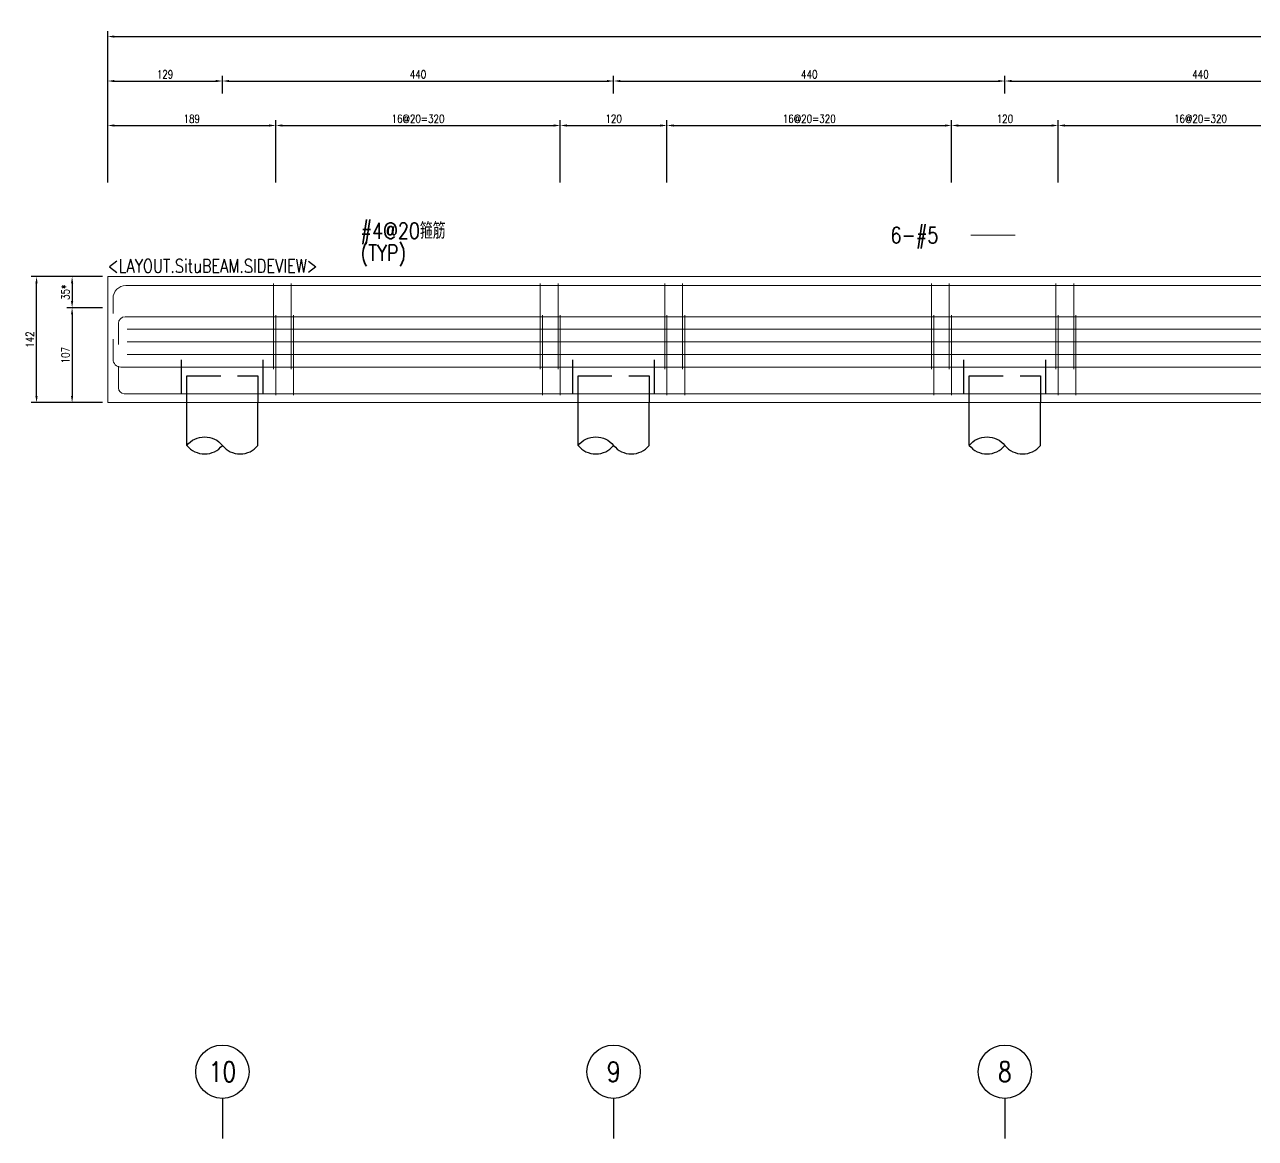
# Model space of a CAD drawing. Extents: x -4754 to 4976, y -19960 to 3841.
# Drawn here: x -359 to 1025, y -814 to 439 of the extents above; entities that cross this region are included whole.
import ezdxf
from ezdxf.enums import TextEntityAlignment as Align

# ---------------------------------------------------------------- set-up
doc = ezdxf.new("R2010")
doc.units = 0
doc.header["$LTSCALE"] = 3
doc.linetypes.add('DASHED', pattern=[19.05, 12.7, -6.35])
doc.layers.get('0').update_dxf_attribs({"linetype": 'CONTINUOUS'})
doc.layers.add('HB_0', color=7, linetype='CONTINUOUS', transparency=0.5)
for name, color, linetype in [('HB_DIM', 1, 'CONTINUOUS'), ('HB_TXT_CTEXT', 2, 'CONTINUOUS'), ('RCAD.PARM.Treatle', 2, 'CONTINUOUS'), ('鋼筋', 3, 'CONTINUOUS')]:
    doc.layers.add(name, color=color, linetype=linetype)
doc.styles.get("Standard").update_dxf_attribs({"font": 'ROMANS.shx', "width": 0.8, "bigfont": 'chineset.shx'})
doc.dimstyles.new('30', dxfattribs={"dimscale": 3, "dimtxt": 3, "dimasz": 2.5, "dimexe": 2, "dimexo": 2, "dimgap": 1, "dimtad": 1, "dimdsep": 46, "dimtxsty": 'Standard', "dimcen": 0, "dimclrd": 256, "dimclre": 256, "dimclrt": 2, "dimadec": 0, "dimazin": 0, "dimtfac": 1, "dimtix": 1, "dimtmove": 2, "dimatfit": 3, "dimfxl": 1, "dimtolj": 1, "dimtzin": 0, "dimarcsym": 0})

# ---------------------------------------------------------------- blocks, each defined once
blk = doc.blocks.new('pile_vertical')
at = {"color": 252, "linetype": 'DASHED'}
for p, q in [((-46, 10), (-46, 50)), ((46, 10), (46, 50))]:
    blk.add_line(p, q, dxfattribs=at)
at = {"linetype": 'Continuous'}
for p, q in [((-40, -48.1), (-40, 0)), ((40, -48.1), (40, 0))]:
    blk.add_line(p, q, dxfattribs=at)
at = {"color": 252, "linetype": 'DASHED'}
blk.add_lwpolyline([(-40, 0), (-40, 30), (40, 30), (40, 0)], dxfattribs=at)
at = {"linetype": 'Continuous'}
for points in [[(-40, -48.1, -0.48), (0, -48.1, 0.48), (40, -48.1, 0.48)], [(-40, -48.1, 0.48), (0, -48.1, 0.48)]]:
    blk.add_lwpolyline(points, format="xyb", dxfattribs=at)
blk = doc.blocks.new('*D63')
at = {"layer": 'HB_DIM', "linetype": 'Continuous', "lineweight": -2}
for p, q in [((-271.4, 155.2), (-311.4, 155.2)), ((-305.4, 147.7), (-305.4, 127.7)), ((-271.4, 120.2), (-311.4, 120.2))]:
    blk.add_line(p, q, dxfattribs=at)
at = {"layer": 'HB_DIM'}
for points in [[(-304.2, 147.7), (-306.7, 147.7), (-305.4, 155.2)], [(-306.7, 127.7), (-304.2, 127.7), (-305.4, 120.2)]]:
    blk.add_solid(points, dxfattribs=at)
at = {"layer": 'HB_DIM', "color": 2, "linetype": 'Continuous', "insert": (-312.9, 137.7), "char_height": 9, "attachment_point": 5, "rotation": 90}
blk.add_mtext('\\A1;35*', dxfattribs=at)
blk = doc.blocks.new('*D64')
at = {"layer": 'HB_DIM', "linetype": 'Continuous', "lineweight": -2}
for p, q in [((-271.4, 120.2), (-311.4, 120.2)), ((-305.4, 112.7), (-305.4, 21)), ((-271.4, 13.5), (-311.4, 13.5))]:
    blk.add_line(p, q, dxfattribs=at)
at = {"layer": 'HB_DIM'}
for points in [[(-304.2, 112.7), (-306.7, 112.7), (-305.4, 120.2)], [(-306.7, 21), (-304.2, 21), (-305.4, 13.5)]]:
    blk.add_solid(points, dxfattribs=at)
at = {"layer": 'HB_DIM', "color": 2, "linetype": 'Continuous', "insert": (-312.9, 66.9), "char_height": 9, "attachment_point": 5, "rotation": 90}
blk.add_mtext('\\A1;107', dxfattribs=at)
blk = doc.blocks.new('*D65')
at = {"layer": 'HB_DIM', "linetype": 'Continuous', "lineweight": -2}
for p, q in [((-265.4, 261.2), (-265.4, 331.2)), ((-257.9, 325.2), (-83.9, 325.2)), ((-76.4, 261.2), (-76.4, 331.2))]:
    blk.add_line(p, q, dxfattribs=at)
at = {"layer": 'HB_DIM'}
for points in [[(-257.9, 326.4), (-257.9, 323.9), (-265.4, 325.2)], [(-83.9, 323.9), (-83.9, 326.4), (-76.4, 325.2)]]:
    blk.add_solid(points, dxfattribs=at)
at = {"layer": 'HB_DIM', "color": 2, "linetype": 'Continuous', "insert": (-170.9, 332.7), "char_height": 9, "attachment_point": 5, "rotation": 0}
blk.add_mtext('\\A1;189', dxfattribs=at)
blk = doc.blocks.new('*D66')
at = {"layer": 'HB_DIM', "linetype": 'Continuous', "lineweight": -2}
for p, q in [((-76.4, 261.2), (-76.4, 331.2)), ((-68.9, 325.2), (236.1, 325.2)), ((243.6, 261.2), (243.6, 331.2))]:
    blk.add_line(p, q, dxfattribs=at)
at = {"layer": 'HB_DIM'}
for points in [[(-68.9, 326.4), (-68.9, 323.9), (-76.4, 325.2)], [(236.1, 323.9), (236.1, 326.4), (243.6, 325.2)]]:
    blk.add_solid(points, dxfattribs=at)
at = {"layer": 'HB_DIM', "color": 2, "linetype": 'Continuous', "insert": (83.6, 332.7), "char_height": 9, "attachment_point": 5, "rotation": 0}
blk.add_mtext('\\A1;16@20=320', dxfattribs=at)
blk = doc.blocks.new('*D67')
at = {"layer": 'HB_DIM', "linetype": 'Continuous', "lineweight": -2}
for p, q in [((243.6, 261.2), (243.6, 331.2)), ((251.1, 325.2), (356.1, 325.2)), ((363.6, 261.2), (363.6, 331.2))]:
    blk.add_line(p, q, dxfattribs=at)
at = {"layer": 'HB_DIM'}
for points in [[(251.1, 326.4), (251.1, 323.9), (243.6, 325.2)], [(356.1, 323.9), (356.1, 326.4), (363.6, 325.2)]]:
    blk.add_solid(points, dxfattribs=at)
at = {"layer": 'HB_DIM', "color": 2, "linetype": 'Continuous', "insert": (303.6, 332.7), "char_height": 9, "attachment_point": 5, "rotation": 0}
blk.add_mtext('\\A1;120', dxfattribs=at)
blk = doc.blocks.new('*D68')
at = {"layer": 'HB_DIM', "linetype": 'Continuous', "lineweight": -2}
for p, q in [((363.6, 261.2), (363.6, 331.2)), ((371.1, 325.2), (676.1, 325.2)), ((683.6, 261.2), (683.6, 331.2))]:
    blk.add_line(p, q, dxfattribs=at)
at = {"layer": 'HB_DIM'}
for points in [[(371.1, 326.4), (371.1, 323.9), (363.6, 325.2)], [(676.1, 323.9), (676.1, 326.4), (683.6, 325.2)]]:
    blk.add_solid(points, dxfattribs=at)
at = {"layer": 'HB_DIM', "color": 2, "linetype": 'Continuous', "insert": (523.6, 332.7), "char_height": 9, "attachment_point": 5, "rotation": 0}
blk.add_mtext('\\A1;16@20=320', dxfattribs=at)
blk = doc.blocks.new('*D69')
at = {"layer": 'HB_DIM', "linetype": 'Continuous', "lineweight": -2}
for p, q in [((683.6, 261.2), (683.6, 331.2)), ((691.1, 325.2), (796.1, 325.2)), ((803.6, 261.2), (803.6, 331.2))]:
    blk.add_line(p, q, dxfattribs=at)
at = {"layer": 'HB_DIM'}
for points in [[(691.1, 326.4), (691.1, 323.9), (683.6, 325.2)], [(796.1, 323.9), (796.1, 326.4), (803.6, 325.2)]]:
    blk.add_solid(points, dxfattribs=at)
at = {"layer": 'HB_DIM', "color": 2, "linetype": 'Continuous', "insert": (743.6, 332.7), "char_height": 9, "attachment_point": 5, "rotation": 0}
blk.add_mtext('\\A1;120', dxfattribs=at)
blk = doc.blocks.new('*D70')
at = {"layer": 'HB_DIM', "linetype": 'Continuous', "lineweight": -2}
for p, q in [((803.6, 261.2), (803.6, 331.2)), ((811.1, 325.2), (1116.1, 325.2)), ((1123.6, 261.2), (1123.6, 331.2))]:
    blk.add_line(p, q, dxfattribs=at)
at = {"layer": 'HB_DIM'}
for points in [[(811.1, 326.4), (811.1, 323.9), (803.6, 325.2)], [(1116.1, 323.9), (1116.1, 326.4), (1123.6, 325.2)]]:
    blk.add_solid(points, dxfattribs=at)
at = {"layer": 'HB_DIM', "color": 2, "linetype": 'Continuous', "insert": (963.6, 332.7), "char_height": 9, "attachment_point": 5, "rotation": 0}
blk.add_mtext('\\A1;16@20=320', dxfattribs=at)
blk = doc.blocks.new('*D84')
at = {"layer": 'HB_DIM', "linetype": 'Continuous', "lineweight": -2}
for p, q in [((-265.4, 261.2), (-265.4, 431.2)), ((3931.6, 261.2), (3931.6, 431.2)), ((-257.9, 425.2), (3924.1, 425.2))]:
    blk.add_line(p, q, dxfattribs=at)
at = {"layer": 'HB_DIM'}
for points in [[(-257.9, 426.4), (-257.9, 423.9), (-265.4, 425.2)], [(3924.1, 423.9), (3924.1, 426.4), (3931.6, 425.2)]]:
    blk.add_solid(points, dxfattribs=at)
at = {"layer": 'HB_DIM', "color": 2, "linetype": 'Continuous', "insert": (1833.1, 432.7), "char_height": 9, "attachment_point": 5, "rotation": 0}
blk.add_mtext('\\A1;4197', dxfattribs=at)
blk = doc.blocks.new('*D85')
at = {"layer": 'HB_DIM', "linetype": 'Continuous', "lineweight": -2}
for p, q in [((-265.4, 261.2), (-265.4, 381.2)), ((-257.9, 375.2), (-143.9, 375.2)), ((-136.4, 361.2), (-136.4, 381.2))]:
    blk.add_line(p, q, dxfattribs=at)
at = {"layer": 'HB_DIM'}
for points in [[(-257.9, 376.4), (-257.9, 373.9), (-265.4, 375.2)], [(-143.9, 373.9), (-143.9, 376.4), (-136.4, 375.2)]]:
    blk.add_solid(points, dxfattribs=at)
at = {"layer": 'HB_DIM', "color": 2, "linetype": 'Continuous', "insert": (-200.9, 382.7), "char_height": 9, "attachment_point": 5, "rotation": 0}
blk.add_mtext('\\A1;129', dxfattribs=at)
blk = doc.blocks.new('*D86')
at = {"layer": 'HB_DIM', "linetype": 'Continuous', "lineweight": -2}
for p, q in [((-136.4, 361.2), (-136.4, 381.2)), ((-128.9, 375.2), (296.1, 375.2)), ((303.6, 361.2), (303.6, 381.2))]:
    blk.add_line(p, q, dxfattribs=at)
at = {"layer": 'HB_DIM'}
for points in [[(-128.9, 376.4), (-128.9, 373.9), (-136.4, 375.2)], [(296.1, 373.9), (296.1, 376.4), (303.6, 375.2)]]:
    blk.add_solid(points, dxfattribs=at)
at = {"layer": 'HB_DIM', "color": 2, "linetype": 'Continuous', "insert": (83.6, 382.7), "char_height": 9, "attachment_point": 5, "rotation": 0}
blk.add_mtext('\\A1;440', dxfattribs=at)
blk = doc.blocks.new('*D87')
at = {"layer": 'HB_DIM', "linetype": 'Continuous', "lineweight": -2}
for p, q in [((303.6, 361.2), (303.6, 381.2)), ((311.1, 375.2), (736.1, 375.2)), ((743.6, 361.2), (743.6, 381.2))]:
    blk.add_line(p, q, dxfattribs=at)
at = {"layer": 'HB_DIM'}
for points in [[(311.1, 376.4), (311.1, 373.9), (303.6, 375.2)], [(736.1, 373.9), (736.1, 376.4), (743.6, 375.2)]]:
    blk.add_solid(points, dxfattribs=at)
at = {"layer": 'HB_DIM', "color": 2, "linetype": 'Continuous', "insert": (523.6, 382.7), "char_height": 9, "attachment_point": 5, "rotation": 0}
blk.add_mtext('\\A1;440', dxfattribs=at)
blk = doc.blocks.new('*D88')
at = {"layer": 'HB_DIM', "linetype": 'Continuous', "lineweight": -2}
for p, q in [((743.6, 361.2), (743.6, 381.2)), ((751.1, 375.2), (1176.1, 375.2)), ((1183.6, 361.2), (1183.6, 381.2))]:
    blk.add_line(p, q, dxfattribs=at)
at = {"layer": 'HB_DIM'}
for points in [[(751.1, 376.4), (751.1, 373.9), (743.6, 375.2)], [(1176.1, 373.9), (1176.1, 376.4), (1183.6, 375.2)]]:
    blk.add_solid(points, dxfattribs=at)
at = {"layer": 'HB_DIM', "color": 2, "linetype": 'Continuous', "insert": (963.6, 382.7), "char_height": 9, "attachment_point": 5, "rotation": 0}
blk.add_mtext('\\A1;440', dxfattribs=at)
blk = doc.blocks.new('*D96')
at = {"layer": 'HB_DIM', "linetype": 'Continuous', "lineweight": -2}
for p, q in [((-281.4, 155.2), (-351.4, 155.2)), ((-345.4, 21), (-345.4, 147.7)), ((-281.4, 13.5), (-351.4, 13.5))]:
    blk.add_line(p, q, dxfattribs=at)
at = {"layer": 'HB_DIM'}
for points in [[(-344.2, 147.7), (-346.7, 147.7), (-345.4, 155.2)], [(-346.7, 21), (-344.2, 21), (-345.4, 13.5)]]:
    blk.add_solid(points, dxfattribs=at)
at = {"layer": 'HB_DIM', "color": 2, "linetype": 'Continuous', "insert": (-352.9, 84.4), "char_height": 9, "attachment_point": 5, "rotation": 90}
blk.add_mtext('\\A1;142', dxfattribs=at)
blk = doc.blocks.new('line_guide')
at = {"color": 4, "linetype": 'Continuous'}
blk.add_line((0, 0), (0, -45), dxfattribs=at)
blk.add_circle((0, 30), 30, dxfattribs=at)
at = {"color": 4, "linetype": 'Continuous', "width": 0.8}
blk.add_attdef('A', text='', height=22.5, dxfattribs=at).set_placement((0, 30), align=Align.MIDDLE)

msp = doc.modelspace()

# ---------------------------------------------------------------- linework, layer by layer
at = {"layer": 'HB_0', "lineweight": 5}
msp.add_lwpolyline([(-265.427, 13.537), (-265.427, 155.198), (3931.573, 155.198), (3931.573, 13.537), (-265.427, 13.537)], dxfattribs=at)
at = {"layer": 'HB_DIM', "color": 1, "linetype": 'Continuous'}
for points in [[(-58.967, 146.852, 0, 1.25, 0), (-48.967, 156.852, 0, 0, 0), (1.033, 206.852, 0, 0, 0), (19.033, 206.852, 0, 0, 0)], [(-56.427, 111.352, 0, 1.25, 0), (-48.734, 124.137, 0, 0, 0), (1.033, 206.852, 0, 0, 0), (19.033, 206.852, 0, 0, 0)], [(587.173, 81.868, 0, 1.25, 0), (587.173, 96.868, 0, 0, 0), (587.173, 201.868, 0, 0, 0), (605.173, 201.868, 0, 0, 0)], [(587.173, 67.703, 0, 1.25, 0), (587.173, 82.703, 0, 0, 0), (587.173, 201.868, 0, 0, 0), (605.173, 201.868, 0, 0, 0)], [(587.173, 96.033, 0, 1.25, 0), (587.173, 111.033, 0, 0, 0), (587.173, 201.868, 0, 0, 0), (605.173, 201.868, 0, 0, 0)], [(1001.147, 23.537, 0, 1.25, 0), (1001.147, 8.537, 0, 0, 0), (1001.147, -66.463, 0, 0, 0), (1019.147, -66.463, 0, 0, 0)]]:
    msp.add_lwpolyline(points, format="xyseb", dxfattribs=at)
at = {"layer": 'HB_TXT_CTEXT', "lineweight": 5}
msp.add_line((705.173, 201.868, 50), (755.173, 201.868, 50), dxfattribs=at)
at = {"layer": '鋼筋', "lineweight": 5}
for p, q in [((-244.937, 145.198, -38), (3911.083, 145.198, -38)), ((-244.937, 145.198, -27.143), (3911.083, 145.198, -27.143)), ((-244.937, 145.198, -16.286), (3911.083, 145.198, -16.286)), ((-244.937, 145.198, -5.429), (3911.083, 145.198, -5.429)), ((-244.937, 145.198, 5.429), (3911.083, 145.198, 5.429)), ((-244.937, 145.198, 16.286), (3911.083, 145.198, 16.286)), ((-244.937, 145.198, 27.143), (3911.083, 145.198, 27.143)), ((-244.937, 145.198, 38), (3911.083, 145.198, 38)), ((-78.967, 136.648, 33.895), (-78.967, 144.268, 33.895)), ((-78.967, 144.268, 40.245), (-78.967, 54.467, 40.245)), ((-78.967, 54.467, -40.245), (-78.967, 144.268, -40.245)), ((-78.967, 144.268, -33.895), (-78.967, 136.648, -33.895)), ((-58.967, 136.648, 33.895), (-58.967, 144.268, 33.895)), ((-58.967, 144.268, 40.245), (-58.967, 54.467, 40.245)), ((-58.967, 54.467, -40.245), (-58.967, 144.268, -40.245)), ((-58.967, 144.268, -33.895), (-58.967, 136.648, -33.895)), ((221.033, 136.648, 33.895), (221.033, 144.268, 33.895)), ((221.033, 144.268, 40.245), (221.033, 54.467, 40.245)), ((221.033, 54.467, -40.245), (221.033, 144.268, -40.245)), ((221.033, 144.268, -33.895), (221.033, 136.648, -33.895)), ((241.033, 136.648, 33.895), (241.033, 144.268, 33.895)), ((241.033, 144.268, 40.245), (241.033, 54.467, 40.245)), ((241.033, 54.467, -40.245), (241.033, 144.268, -40.245)), ((241.033, 144.268, -33.895), (241.033, 136.648, -33.895)), ((361.033, 136.648, 33.895), (361.033, 144.268, 33.895)), ((361.033, 144.268, 40.245), (361.033, 54.467, 40.245)), ((361.033, 54.467, -40.245), (361.033, 144.268, -40.245)), ((361.033, 144.268, -33.895), (361.033, 136.648, -33.895)), ((381.033, 136.648, 33.895), (381.033, 144.268, 33.895)), ((381.033, 144.268, 40.245), (381.033, 54.467, 40.245)), ((381.033, 54.467, -40.245), (381.033, 144.268, -40.245)), ((381.033, 144.268, -33.895), (381.033, 136.648, -33.895)), ((661.033, 136.648, 33.895), (661.033, 144.268, 33.895)), ((661.033, 144.268, 40.245), (661.033, 54.467, 40.245)), ((661.033, 54.467, -40.245), (661.033, 144.268, -40.245)), ((661.033, 144.268, -33.895), (661.033, 136.648, -33.895)), ((681.033, 136.648, 33.895), (681.033, 144.268, 33.895)), ((681.033, 144.268, 40.245), (681.033, 54.467, 40.245)), ((681.033, 54.467, -40.245), (681.033, 144.268, -40.245)), ((681.033, 144.268, -33.895), (681.033, 136.648, -33.895)), ((801.033, 136.648, 33.895), (801.033, 144.268, 33.895)), ((801.033, 144.268, 40.245), (801.033, 54.467, 40.245)), ((801.033, 54.467, -40.245), (801.033, 144.268, -40.245)), ((801.033, 144.268, -33.895), (801.033, 136.648, -33.895)), ((821.033, 136.648, 33.895), (821.033, 144.268, 33.895)), ((821.033, 144.268, 40.245), (821.033, 54.467, 40.245)), ((821.033, 54.467, -40.245), (821.033, 144.268, -40.245)), ((821.033, 144.268, -33.895), (821.033, 136.648, -33.895)), ((-259.427, 113.588, -38), (-259.427, 130.708, -38)), ((-259.427, 113.588, -27.143), (-259.427, 130.708, -27.143)), ((-259.427, 113.588, -16.286), (-259.427, 130.708, -16.286)), ((-259.427, 113.588, -5.429), (-259.427, 130.708, -5.429)), ((-259.427, 113.588, 5.429), (-259.427, 130.708, 5.429)), ((-259.427, 113.588, 16.286), (-259.427, 130.708, 16.286)), ((-259.427, 113.588, 27.143), (-259.427, 130.708, 27.143)), ((-259.427, 113.588, 38), (-259.427, 130.708, 38)), ((-253.427, 79.088, -50), (-253.427, 102.428, -50)), ((-253.427, 79.088, -35.714), (-253.427, 102.428, -35.714)), ((-253.427, 79.088, -21.429), (-253.427, 102.428, -21.429)), ((-253.427, 79.088, -7.143), (-253.427, 102.428, -7.143)), ((-253.427, 79.088, 7.143), (-253.427, 102.428, 7.143)), ((-253.427, 79.088, 21.429), (-253.427, 102.428, 21.429)), ((-253.427, 79.088, 35.714), (-253.427, 102.428, 35.714)), ((-253.427, 79.088, 50), (-253.427, 102.428, 50)), ((-245.657, 110.198, -50), (3911.803, 110.198, -50)), ((-245.657, 110.198, -35.714), (3911.803, 110.198, -35.714)), ((-245.657, 110.198, -21.429), (3911.803, 110.198, -21.429)), ((-245.657, 110.198, -7.143), (3911.803, 110.198, -7.143)), ((-245.657, 110.198, 7.143), (3911.803, 110.198, 7.143)), ((-245.657, 110.198, 21.429), (3911.803, 110.198, 21.429)), ((-245.657, 110.198, 35.714), (3911.803, 110.198, 35.714)), ((-245.657, 110.198, 50), (3911.803, 110.198, 50)), ((-76.427, 101.148, 45.395), (-76.427, 108.768, 45.395)), ((-76.427, 108.768, 51.745), (-76.427, 24.967, 51.745)), ((-76.427, 24.967, -51.745), (-76.427, 108.768, -51.745)), ((-76.427, 108.768, -45.395), (-76.427, 101.148, -45.395)), ((-56.427, 101.148, 45.395), (-56.427, 108.768, 45.395)), ((-56.427, 108.768, 51.745), (-56.427, 24.967, 51.745)), ((-56.427, 24.967, -51.745), (-56.427, 108.768, -51.745)), ((-56.427, 108.768, -45.395), (-56.427, 101.148, -45.395)), ((223.573, 101.148, 45.395), (223.573, 108.768, 45.395)), ((223.573, 108.768, 51.745), (223.573, 24.967, 51.745)), ((223.573, 24.967, -51.745), (223.573, 108.768, -51.745)), ((223.573, 108.768, -45.395), (223.573, 101.148, -45.395)), ((243.573, 101.148, 45.395), (243.573, 108.768, 45.395)), ((243.573, 108.768, 51.745), (243.573, 24.967, 51.745)), ((243.573, 24.967, -51.745), (243.573, 108.768, -51.745)), ((243.573, 108.768, -45.395), (243.573, 101.148, -45.395)), ((363.573, 101.148, 45.395), (363.573, 108.768, 45.395)), ((363.573, 108.768, 51.745), (363.573, 24.967, 51.745)), ((363.573, 24.967, -51.745), (363.573, 108.768, -51.745)), ((363.573, 108.768, -45.395), (363.573, 101.148, -45.395)), ((383.573, 101.148, 45.395), (383.573, 108.768, 45.395)), ((383.573, 108.768, 51.745), (383.573, 24.967, 51.745)), ((383.573, 24.967, -51.745), (383.573, 108.768, -51.745)), ((383.573, 108.768, -45.395), (383.573, 101.148, -45.395)), ((663.573, 101.148, 45.395), (663.573, 108.768, 45.395)), ((663.573, 108.768, 51.745), (663.573, 24.967, 51.745)), ((663.573, 24.967, -51.745), (663.573, 108.768, -51.745)), ((663.573, 108.768, -45.395), (663.573, 101.148, -45.395)), ((683.573, 101.148, 45.395), (683.573, 108.768, 45.395)), ((683.573, 108.768, 51.745), (683.573, 24.967, 51.745)), ((683.573, 24.967, -51.745), (683.573, 108.768, -51.745)), ((683.573, 108.768, -45.395), (683.573, 101.148, -45.395)), ((803.573, 101.148, 45.395), (803.573, 108.768, 45.395)), ((803.573, 108.768, 51.745), (803.573, 24.967, 51.745)), ((803.573, 24.967, -51.745), (803.573, 108.768, -51.745)), ((803.573, 108.768, -45.395), (803.573, 101.148, -45.395)), ((823.573, 101.148, 45.395), (823.573, 108.768, 45.395)), ((823.573, 108.768, 51.745), (823.573, 24.967, 51.745)), ((823.573, 24.967, -51.745), (823.573, 108.768, -51.745)), ((823.573, 108.768, -45.395), (823.573, 101.148, -45.395)), ((-259.427, 84.807, -50), (-259.427, 62.427, -50)), ((-259.427, 84.807, -35.714), (-259.427, 62.427, -35.714)), ((-259.427, 84.807, -21.429), (-259.427, 62.427, -21.429)), ((-259.427, 84.807, -7.143), (-259.427, 62.427, -7.143)), ((-259.427, 84.807, 7.143), (-259.427, 62.427, 7.143)), ((-259.427, 84.807, 21.429), (-259.427, 62.427, 21.429)), ((-259.427, 84.807, 35.714), (-259.427, 62.427, 35.714)), ((-259.427, 84.807, 50), (-259.427, 62.427, 50)), ((-243.427, 96.033, -50), (3909.573, 96.033, -50)), ((-243.427, 96.033, 50), (3909.573, 96.033, 50)), ((-243.427, 81.868, -50), (3909.573, 81.868, -50)), ((-243.427, 81.868, 50), (3909.573, 81.868, 50)), ((-243.427, 67.703, -50), (3909.573, 67.703, -50)), ((-243.427, 67.703, 50), (3909.573, 67.703, 50)), ((-253.427, 54.492, -50), (-253.427, 30.222, -50)), ((-253.427, 54.492, -35.714), (-253.427, 30.222, -35.714)), ((-253.427, 54.492, -21.429), (-253.427, 30.222, -21.429)), ((-253.427, 54.492, -7.143), (-253.427, 30.222, -7.143)), ((-253.427, 54.492, 7.143), (-253.427, 30.222, 7.143)), ((-253.427, 54.492, 21.429), (-253.427, 30.222, 21.429)), ((-253.427, 54.492, 35.714), (-253.427, 30.222, 35.714)), ((-253.427, 54.492, 50), (-253.427, 30.222, 50)), ((-250.537, 53.537, -50), (3916.683, 53.537, -50)), ((-250.537, 53.537, -35.714), (3916.683, 53.537, -35.714)), ((-250.537, 53.537, -21.429), (3916.683, 53.537, -21.429)), ((-250.537, 53.537, -7.143), (3916.683, 53.537, -7.143)), ((-250.537, 53.537, 7.143), (3916.683, 53.537, 7.143)), ((-250.537, 53.537, 21.429), (3916.683, 53.537, 21.429)), ((-250.537, 53.537, 35.714), (3916.683, 53.537, 35.714)), ((-250.537, 53.537, 50), (3916.683, 53.537, 50)), ((-78.967, 51.292, 37.07), (-78.967, 51.292, -37.07)), ((-58.967, 51.292, 37.07), (-58.967, 51.292, -37.07)), ((221.033, 51.292, 37.07), (221.033, 51.292, -37.07)), ((241.033, 51.292, 37.07), (241.033, 51.292, -37.07)), ((361.033, 51.292, 37.07), (361.033, 51.292, -37.07)), ((381.033, 51.292, 37.07), (381.033, 51.292, -37.07)), ((661.033, 51.292, 37.07), (661.033, 51.292, -37.07)), ((681.033, 51.292, 37.07), (681.033, 51.292, -37.07)), ((801.033, 51.292, 37.07), (801.033, 51.292, -37.07)), ((821.033, 51.292, 37.07), (821.033, 51.292, -37.07)), ((-246.742, 23.537, -50), (3912.888, 23.537, -50)), ((-246.742, 23.537, -35.714), (3912.888, 23.537, -35.714)), ((-246.742, 23.537, -21.429), (3912.888, 23.537, -21.429)), ((-246.742, 23.537, -7.143), (3912.888, 23.537, -7.143)), ((-246.742, 23.537, 7.143), (3912.888, 23.537, 7.143)), ((-246.742, 23.537, 21.429), (3912.888, 23.537, 21.429)), ((-246.742, 23.537, 35.714), (3912.888, 23.537, 35.714)), ((-246.742, 23.537, 50), (3912.888, 23.537, 50)), ((-76.427, 21.792, 48.57), (-76.427, 21.792, -48.57)), ((-56.427, 21.792, 48.57), (-56.427, 21.792, -48.57)), ((223.573, 21.792, 48.57), (223.573, 21.792, -48.57)), ((243.573, 21.792, 48.57), (243.573, 21.792, -48.57)), ((363.573, 21.792, 48.57), (363.573, 21.792, -48.57)), ((383.573, 21.792, 48.57), (383.573, 21.792, -48.57)), ((663.573, 21.792, 48.57), (663.573, 21.792, -48.57)), ((683.573, 21.792, 48.57), (683.573, 21.792, -48.57)), ((803.573, 21.792, 48.57), (803.573, 21.792, -48.57)), ((823.573, 21.792, 48.57), (823.573, 21.792, -48.57))]:
    msp.add_line(p, q, dxfattribs=at)
at = {"layer": '鋼筋', "lineweight": 5, "extrusion": (0, 0, -1)}
for centre, radius in [((244.937, 130.708, 38), 14.49), ((244.937, 130.708, 27.143), 14.49), ((244.937, 130.708, 16.286), 14.49), ((244.937, 130.708, 5.429), 14.49), ((244.937, 130.708, -5.429), 14.49), ((244.937, 130.708, -16.286), 14.49), ((244.937, 130.708, -27.143), 14.49), ((244.937, 130.708, -38), 14.49), ((245.657, 102.428, 50), 7.77), ((245.657, 102.428, 35.714), 7.77), ((245.657, 102.428, 21.429), 7.77), ((245.657, 102.428, 7.143), 7.77), ((245.657, 102.428, -7.143), 7.77), ((245.657, 102.428, -21.429), 7.77), ((245.657, 102.428, -35.714), 7.77), ((245.657, 102.428, -50), 7.77)]:
    msp.add_arc(centre, radius, 0, 90, dxfattribs=at)
at = {"layer": '鋼筋', "lineweight": 5, "extrusion": (1, -2.44929e-16, 0)}
for centre, start, end in [((144.268, 37.07, -78.967), 270, 90), ((144.268, -37.07, -78.967), 270, 90), ((144.268, 37.07, -58.967), 270, 90), ((144.268, -37.07, -58.967), 270, 90), ((144.268, 37.07, 221.033), 270, 90), ((144.268, -37.07, 221.033), 270, 90), ((144.268, 37.07, 241.033), 270, 90), ((144.268, -37.07, 241.033), 270, 90), ((144.268, 37.07, 361.033), 270, 90), ((144.268, -37.07, 361.033), 270, 90), ((144.268, 37.07, 381.033), 270, 90), ((144.268, -37.07, 381.033), 270, 90), ((144.268, 37.07, 661.033), 270, 90), ((144.268, -37.07, 661.033), 270, 90), ((144.268, 37.07, 681.033), 270, 90), ((144.268, -37.07, 681.033), 270, 90), ((144.268, 37.07, 801.033), 270, 90), ((144.268, -37.07, 801.033), 270, 90), ((144.268, 37.07, 821.033), 270, 90), ((144.268, -37.07, 821.033), 270, 90), ((108.768, 48.57, -76.427), 270, 90), ((108.768, -48.57, -76.427), 270, 90), ((108.768, 48.57, -56.427), 270, 90), ((108.768, -48.57, -56.427), 270, 90), ((108.768, 48.57, 223.573), 270, 90), ((108.768, -48.57, 223.573), 270, 90), ((108.768, 48.57, 243.573), 270, 90), ((108.768, -48.57, 243.573), 270, 90), ((108.768, 48.57, 363.573), 270, 90), ((108.768, -48.57, 363.573), 270, 90), ((108.768, 48.57, 383.573), 270, 90), ((108.768, -48.57, 383.573), 270, 90), ((108.768, 48.57, 663.573), 270, 90), ((108.768, -48.57, 663.573), 270, 90), ((108.768, 48.57, 683.573), 270, 90), ((108.768, -48.57, 683.573), 270, 90), ((108.768, 48.57, 803.573), 270, 90), ((108.768, -48.57, 803.573), 270, 90), ((108.768, 48.57, 823.573), 270, 90), ((108.768, -48.57, 823.573), 270, 90), ((54.467, 37.07, -78.967), 90, 180), ((54.467, -37.07, -78.967), 180, 270), ((54.467, 37.07, -58.967), 90, 180), ((54.467, -37.07, -58.967), 180, 270), ((54.467, 37.07, 221.033), 90, 180), ((54.467, -37.07, 221.033), 180, 270), ((54.467, 37.07, 241.033), 90, 180), ((54.467, -37.07, 241.033), 180, 270), ((54.467, 37.07, 361.033), 90, 180), ((54.467, -37.07, 361.033), 180, 270), ((54.467, 37.07, 381.033), 90, 180), ((54.467, -37.07, 381.033), 180, 270), ((54.467, 37.07, 661.033), 90, 180), ((54.467, -37.07, 661.033), 180, 270), ((54.467, 37.07, 681.033), 90, 180), ((54.467, -37.07, 681.033), 180, 270), ((54.467, 37.07, 801.033), 90, 180), ((54.467, -37.07, 801.033), 180, 270), ((54.467, 37.07, 821.033), 90, 180), ((54.467, -37.07, 821.033), 180, 270), ((24.967, 48.57, -76.427), 90, 180), ((24.967, -48.57, -76.427), 180, 270), ((24.967, 48.57, -56.427), 90, 180), ((24.967, -48.57, -56.427), 180, 270), ((24.967, 48.57, 223.573), 90, 180), ((24.967, -48.57, 223.573), 180, 270), ((24.967, 48.57, 243.573), 90, 180), ((24.967, -48.57, 243.573), 180, 270), ((24.967, 48.57, 363.573), 90, 180), ((24.967, -48.57, 363.573), 180, 270), ((24.967, 48.57, 383.573), 90, 180), ((24.967, -48.57, 383.573), 180, 270), ((24.967, 48.57, 663.573), 90, 180), ((24.967, -48.57, 663.573), 180, 270), ((24.967, 48.57, 683.573), 90, 180), ((24.967, -48.57, 683.573), 180, 270), ((24.967, 48.57, 803.573), 90, 180), ((24.967, -48.57, 803.573), 180, 270), ((24.967, 48.57, 823.573), 90, 180), ((24.967, -48.57, 823.573), 180, 270)]:
    msp.add_arc(centre, 3.175, start, end, dxfattribs=at)
at = {"layer": '鋼筋', "lineweight": 5}
for centre, radius in [((-250.537, 62.427, -50), 8.89), ((-250.537, 62.427, -35.714), 8.89), ((-250.537, 62.427, -21.429), 8.89), ((-250.537, 62.427, -7.143), 8.89), ((-250.537, 62.427, 7.143), 8.89), ((-250.537, 62.427, 21.429), 8.89), ((-250.537, 62.427, 35.714), 8.89), ((-250.537, 62.427, 50), 8.89), ((-246.742, 30.222, -50), 6.685), ((-246.742, 30.222, -35.714), 6.685), ((-246.742, 30.222, -21.429), 6.685), ((-246.742, 30.222, -7.143), 6.685), ((-246.742, 30.222, 7.143), 6.685), ((-246.742, 30.222, 21.429), 6.685), ((-246.742, 30.222, 35.714), 6.685), ((-246.742, 30.222, 50), 6.685)]:
    msp.add_arc(centre, radius, 180, 270, dxfattribs=at)

# ---------------------------------------------------------------- block references
at = {"layer": 'HB_0', "linetype": 'Continuous'}
for p in [(-136.427, 13.537), (303.573, 13.537), (743.573, 13.537)]:
    msp.add_blockref('pile_vertical', p, dxfattribs=at)
for p, values in [((-136.427, -768.802), {'A': '10'}), ((303.573, -768.802), {'A': '9'}), ((743.573, -768.802), {'A': '8'})]:
    msp.add_blockref('line_guide', p, dxfattribs=at).add_auto_attribs(values)

# ---------------------------------------------------------------- texts
at = {"layer": 'HB_TXT_CTEXT', "linetype": 'Continuous', "width": 0.8}
for s, p in [('#4@20箍筋', (19.033, 206.852, 35.225)), (' 6-#5', (605.173, 201.868, 50)), ('(TYP)', (19.033, 181.852, 35.225))]:
    msp.add_text(s, height=18, dxfattribs=at).set_placement(p, align=Align.MIDDLE_LEFT)
at = {"layer": 'RCAD.PARM.Treatle', "color": 4, "linetype": 'Continuous', "width": 0.8}
msp.add_text('<LAYOUT.SituBEAM.SIDEVIEW>', height=15, rotation=360, dxfattribs=at).set_placement((-265.427, 155.198), align=Align.BOTTOM_LEFT)

# ---------------------------------------------------------------- dimensions: what is measured, and where the dimension line sits
at = {"layer": 'HB_DIM', "linetype": 'Continuous'}
for base, p1, p2, angle, override, picture, middle in [((3931.573, 425.198), (-265.427, 255.198), (3931.573, 255.198), 0, {"dimdec": 0, "dimpost": '<>'}, '*D84', (1833.073, 432.698)), ((-136.427, 375.198), (-265.427, 255.198), (-136.427, 355.198, 2521), 0, {"dimdec": 0, "dimpost": '<>'}, '*D85', (-200.927, 382.698)), ((303.573, 375.198), (-136.427, 355.198, 2521), (303.573, 355.198, 2081), 0, {"dimdec": 0, "dimpost": '<>'}, '*D86', (83.573, 382.698)), ((743.573, 375.198), (303.573, 355.198, 2081), (743.573, 355.198, 1641), 0, {"dimdec": 0, "dimpost": '<>'}, '*D87', (523.573, 382.698)), ((1183.573, 375.198), (743.573, 355.198, 1641), (1183.573, 355.198, 1201), 0, {"dimdec": 0, "dimpost": '<>'}, '*D88', (963.573, 382.698)), ((-76.427, 325.198), (-265.427, 255.198), (-76.427, 255.198, 45.395), 0, {"dimdec": 0, "dimpost": '<>'}, '*D65', (-170.927, 332.698)), ((363.573, 325.198), (243.573, 255.198, 45.395), (363.573, 255.198, 45.395), 0, {"dimdec": 0, "dimpost": '<>'}, '*D67', (303.573, 332.698)), ((803.573, 325.198), (683.573, 255.198, 45.395), (803.573, 255.198, 45.395), 0, {"dimdec": 0, "dimpost": '<>'}, '*D69', (743.573, 332.698)), ((-345.427, 155.198), (-275.427, 13.537), (-275.427, 155.198), 90, {"dimtad": 4, "dimdec": 0, "dimpost": '<>'}, '*D96', (-352.927, 84.368)), ((-305.427, 13.537), (-265.427, 120.198), (-265.427, 13.537), 90, {"dimtad": 4, "dimdec": 0, "dimpost": '<>'}, '*D64', (-312.927, 66.868))]:
    dim = msp.add_linear_dim(base=base, p1=p1, p2=p2, angle=angle, dimstyle='30', override=override, dxfattribs=at)
    dim.commit()
    dim.dimension.update_dxf_attribs({"geometry": picture, "text_midpoint": middle})
for base, p1, p2, angle, text, override, picture, middle in [((243.573, 325.198), (-76.427, 255.198, 45.395), (243.573, 255.198, 45.395), 0, '16@20=<>', {"dimdec": 0, "dimpost": '<>'}, '*D66', (83.573, 332.698)), ((683.573, 325.198), (363.573, 255.198, 45.395), (683.573, 255.198, 45.395), 0, '16@20=<>', {"dimdec": 0, "dimpost": '<>'}, '*D68', (523.573, 332.698)), ((1123.573, 325.198), (803.573, 255.198, 45.395), (1123.573, 255.198, 45.395), 0, '16@20=<>', {"dimdec": 0, "dimpost": '<>'}, '*D70', (963.573, 332.698)), ((-305.427, 120.198), (-265.427, 155.198), (-265.427, 120.198), 90, '<>*', {"dimtad": 4, "dimdec": 0, "dimpost": '<>'}, '*D63', (-312.927, 137.698))]:
    dim = msp.add_linear_dim(base=base, p1=p1, p2=p2, angle=angle, text=text, dimstyle='30', override=override, dxfattribs=at)
    dim.commit()
    dim.dimension.update_dxf_attribs({"geometry": picture, "text_midpoint": middle})

doc.saveas('drawing.dxf')
